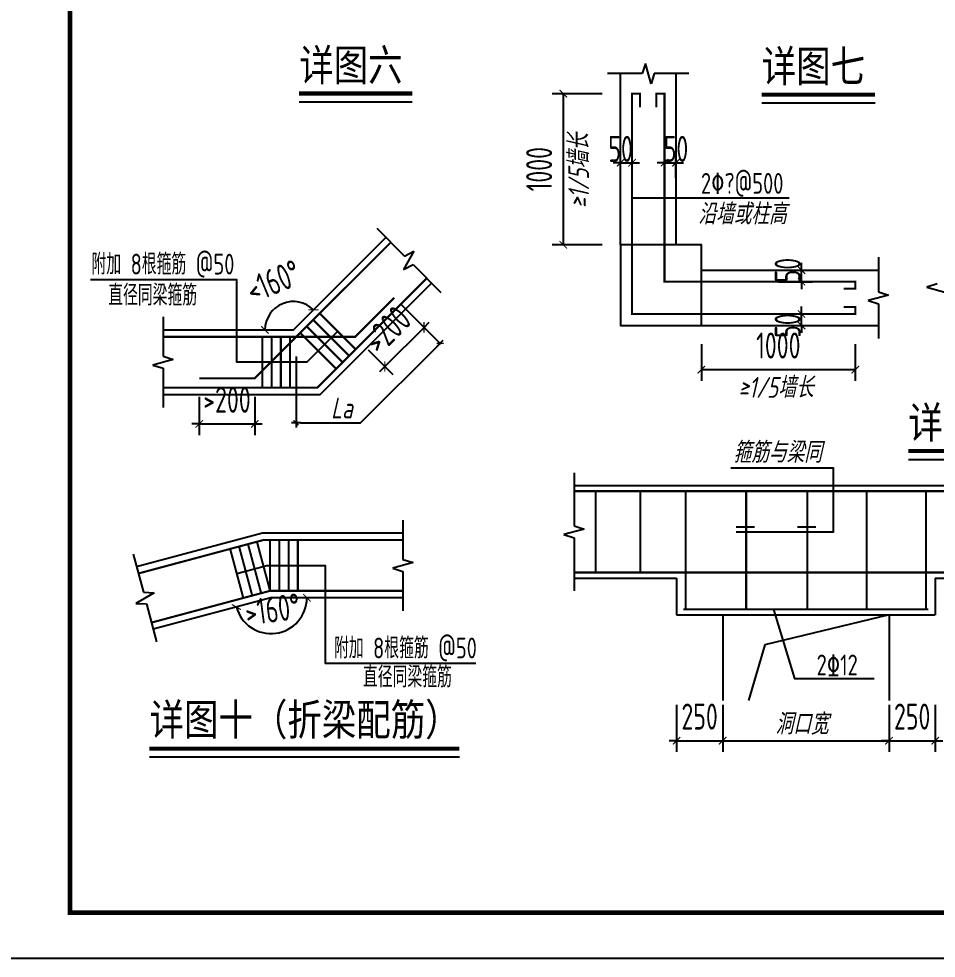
# Model space of a CAD drawing. Header units: millimetres. Extents: x -807114 to 558292, y -468455 to -61603.
# Drawn here: x -325289 to -312936, y -254641 to -241985 of the extents above; entities that cross this region are included whole.
import ezdxf

# ---------------------------------------------------------------- set-up
doc = ezdxf.new("R2010")
doc.units = ezdxf.units.MM
doc.header["$LTSCALE"] = 1000
for name, color, linetype in [('1-剖面钢筋', 30, 'Continuous'), ('DIM_IDEN', 3, 'Continuous'), ('DIM_LEAD', 3, 'Continuous'), ('DIM_SYMB', 3, 'Continuous'), ('PUB_DIM', 3, 'Continuous'), ('PUB_TEXT', 3, 'Continuous'), ('PUB_TITLE', 4, 'Continuous'), ('标注线', 133, 'Continuous')]:
    doc.layers.add(name, color=color, linetype=linetype)
doc.styles.add('DIM_FONT', font='tssdeng.shx', dxfattribs={"width": 0.7, "bigfont": 'tssdchn.shx'})
doc.styles.add('LL', font='tssdeng.shx', dxfattribs={"width": 0.7, "height": 5, "bigfont": 'tssdchn.shx'})
doc.styles.add('TEXT', font='gbeitc.shx', dxfattribs={"width": 0.85, "bigfont": 'hztxt.shx'})
doc.styles.add('宋体', font='simsun.ttc', dxfattribs={"width": 0.8})
doc.dimstyles.new('DIMN', dxfattribs={"dimtxt": 350, "dimasz": 100, "dimexe": 150, "dimexo": 250, "dimgap": 150, "dimtad": 1, "dimdec": 0, "dimzin": 0, "dimdsep": 46, "dimtxsty": 'DIM_FONT', "dimblk": 'ARCHTICK', "dimcen": 9, "dimclrt": 7, "dimadec": 0, "dimazin": 0, "dimtfac": 1, "dimtdec": 0, "dimtix": 1, "dimtmove": 2, "dimatfit": 3, "dimfxl": 1, "dimtolj": 1, "dimtzin": 0, "dimarcsym": 0})

# ---------------------------------------------------------------- blocks, each defined once
blk = doc.blocks.new('_ArchTick')
at = {"color": 0, "linetype": 'ByBlock', "const_width": 0.15}
blk.add_lwpolyline([(-0.5, -0.5), (0.5, 0.5)], dxfattribs=at)
blk = doc.blocks.new('*D9043')
at = {"layer": 'Defpoints', "color": 0}
for p in [(-317186, -242994), (-317958, -245029), (-317186, -245029)]:
    blk.add_point(p, dxfattribs=at)
at = {"layer": 'PUB_DIM', "color": 0, "lineweight": -2}
for p, q in [((-317436, -242994), (-318108, -242994)), ((-317958, -242994), (-317958, -245029)), ((-317436, -245029), (-318108, -245029))]:
    blk.add_line(p, q, dxfattribs=at)
at = {"layer": 'PUB_DIM', "color": 0, "linetype": 'ByBlock', "lineweight": -2, "xscale": 100, "yscale": 100, "zscale": 100}
for p, rotation in [((-317958, -242994), 90), ((-317958, -245029), 270)]:
    blk.add_blockref('_ArchTick', p, dxfattribs=dict(at, rotation=rotation))
at = {"layer": 'PUB_DIM', "color": 7, "insert": (-318283, -244011), "char_height": 350, "attachment_point": 5, "rotation": 90, "style": 'DIM_FONT'}
blk.add_mtext('\\A1;1000', dxfattribs=at)
blk = doc.blocks.new('*D9044')
at = {"layer": 'Defpoints', "color": 0}
for p in [(-317031, -243924), (-317186, -244378), (-317031, -244378)]:
    blk.add_point(p, dxfattribs=at)
at = {"layer": 'PUB_DIM', "color": 0, "lineweight": -2}
for p, q in [((-317186, -244128), (-317186, -243774)), ((-317031, -244128), (-317031, -243774)), ((-317186, -243924), (-317286, -243924)), ((-317186, -243924), (-317031, -243924)), ((-317031, -243924), (-316931, -243924))]:
    blk.add_line(p, q, dxfattribs=at)
at = {"layer": 'PUB_DIM', "color": 0, "linetype": 'ByBlock', "lineweight": -2, "xscale": 100, "yscale": 100, "zscale": 100}
blk.add_blockref('_ArchTick', (-317186, -243924), dxfattribs=at)
at = {"layer": 'PUB_DIM', "color": 0, "linetype": 'ByBlock', "lineweight": -2, "xscale": 100, "yscale": 100, "zscale": 100, "rotation": 180}
blk.add_blockref('_ArchTick', (-317031, -243924), dxfattribs=at)
at = {"layer": 'PUB_DIM', "color": 7, "insert": (-317186, -243738), "char_height": 350, "attachment_point": 5, "style": 'DIM_FONT'}
blk.add_mtext('\\A1;50', dxfattribs=at)
blk = doc.blocks.new('*D9045')
at = {"layer": 'Defpoints', "color": 0}
for p in [(-316440, -243924), (-316595, -244378), (-316440, -244378)]:
    blk.add_point(p, dxfattribs=at)
at = {"layer": 'PUB_DIM', "color": 0, "lineweight": -2}
for p, q in [((-316595, -244128), (-316595, -243774)), ((-316440, -244128), (-316440, -243774)), ((-316595, -243924), (-316695, -243924)), ((-316595, -243924), (-316440, -243924)), ((-316440, -243924), (-316340, -243924))]:
    blk.add_line(p, q, dxfattribs=at)
at = {"layer": 'PUB_DIM', "color": 0, "linetype": 'ByBlock', "lineweight": -2, "xscale": 100, "yscale": 100, "zscale": 100}
blk.add_blockref('_ArchTick', (-316595, -243924), dxfattribs=at)
at = {"layer": 'PUB_DIM', "color": 0, "linetype": 'ByBlock', "lineweight": -2, "xscale": 100, "yscale": 100, "zscale": 100, "rotation": 180}
blk.add_blockref('_ArchTick', (-316440, -243924), dxfattribs=at)
at = {"layer": 'PUB_DIM', "color": 7, "insert": (-316440, -243738), "char_height": 350, "attachment_point": 5, "style": 'DIM_FONT'}
blk.add_mtext('\\A1;50', dxfattribs=at)
blk = doc.blocks.new('*D9046')
at = {"layer": 'Defpoints', "color": 0}
for p in [(-315311, -245371), (-314750, -245371), (-315311, -245527)]:
    blk.add_point(p, dxfattribs=at)
at = {"layer": 'PUB_DIM', "color": 0, "lineweight": -2}
for p, q in [((-314750, -245371), (-314750, -245271)), ((-315061, -245371), (-314600, -245371)), ((-314750, -245527), (-314750, -245371)), ((-315061, -245527), (-314600, -245527)), ((-314750, -245527), (-314750, -245627))]:
    blk.add_line(p, q, dxfattribs=at)
at = {"layer": 'PUB_DIM', "color": 0, "linetype": 'ByBlock', "lineweight": -2, "xscale": 100, "yscale": 100, "zscale": 100}
for p, rotation in [((-314750, -245371), 270), ((-314750, -245527), 90)]:
    blk.add_blockref('_ArchTick', p, dxfattribs=dict(at, rotation=rotation))
at = {"layer": 'PUB_DIM', "color": 7, "insert": (-314936, -245371), "char_height": 350, "attachment_point": 5, "rotation": 90, "style": 'DIM_FONT'}
blk.add_mtext('\\A1;50', dxfattribs=at)
blk = doc.blocks.new('*D9047')
at = {"layer": 'Defpoints', "color": 0}
for p in [(-316098, -246118), (-314026, -246118), (-314026, -246712)]:
    blk.add_point(p, dxfattribs=at)
at = {"layer": 'PUB_DIM', "color": 0, "lineweight": -2}
for p, q in [((-316098, -246368), (-316098, -246862)), ((-314026, -246368), (-314026, -246862)), ((-316098, -246712), (-314026, -246712))]:
    blk.add_line(p, q, dxfattribs=at)
at = {"layer": 'PUB_DIM', "color": 0, "linetype": 'ByBlock', "lineweight": -2, "xscale": 100, "yscale": 100, "zscale": 100, "rotation": 180}
blk.add_blockref('_ArchTick', (-316098, -246712), dxfattribs=at)
at = {"layer": 'PUB_DIM', "color": 0, "linetype": 'ByBlock', "lineweight": -2, "xscale": 100, "yscale": 100, "zscale": 100}
blk.add_blockref('_ArchTick', (-314026, -246712), dxfattribs=at)
at = {"layer": 'PUB_DIM', "color": 7, "insert": (-315062, -246387), "char_height": 350, "attachment_point": 5, "style": 'DIM_FONT'}
blk.add_mtext('\\A1;1000', dxfattribs=at)
blk = doc.blocks.new('*D9048')
at = {"layer": 'Defpoints', "color": 0}
for p in [(-315311, -245962), (-314750, -245962), (-315311, -246118)]:
    blk.add_point(p, dxfattribs=at)
at = {"layer": 'PUB_DIM', "color": 0, "lineweight": -2}
for p, q in [((-314750, -245962), (-314750, -245862)), ((-315061, -245962), (-314600, -245962)), ((-314750, -246118), (-314750, -245962)), ((-315061, -246118), (-314600, -246118)), ((-314750, -246118), (-314750, -246218))]:
    blk.add_line(p, q, dxfattribs=at)
at = {"layer": 'PUB_DIM', "color": 0, "linetype": 'ByBlock', "lineweight": -2, "xscale": 100, "yscale": 100, "zscale": 100}
for p, rotation in [((-314750, -245962), 270), ((-314750, -246118), 90)]:
    blk.add_blockref('_ArchTick', p, dxfattribs=dict(at, rotation=rotation))
at = {"layer": 'PUB_DIM', "color": 7, "insert": (-314936, -246118), "char_height": 350, "attachment_point": 5, "rotation": 90, "style": 'DIM_FONT'}
blk.add_mtext('\\A1;50', dxfattribs=at)
blk = doc.blocks.new('*D9056')
at = {"layer": 'Defpoints', "color": 0}
for p in [(-315811, -250977), (-313571, -250977), (-313571, -251711)]:
    blk.add_point(p, dxfattribs=at)
at = {"layer": 'PUB_DIM', "color": 0, "lineweight": -2}
for p, q in [((-315811, -251227), (-315811, -251861)), ((-313571, -251227), (-313571, -251861)), ((-315811, -251711), (-313571, -251711))]:
    blk.add_line(p, q, dxfattribs=at)
at = {"layer": 'PUB_DIM', "color": 0, "linetype": 'ByBlock', "lineweight": -2, "xscale": 100, "yscale": 100, "zscale": 100, "rotation": 180}
blk.add_blockref('_ArchTick', (-315811, -251711), dxfattribs=at)
at = {"layer": 'PUB_DIM', "color": 0, "linetype": 'ByBlock', "lineweight": -2, "xscale": 100, "yscale": 100, "zscale": 100}
blk.add_blockref('_ArchTick', (-313571, -251711), dxfattribs=at)
blk = doc.blocks.new('*D9057')
at = {"layer": 'Defpoints', "color": 0}
for p in [(-316433, -250977), (-315811, -250977), (-315811, -251711)]:
    blk.add_point(p, dxfattribs=at)
at = {"layer": 'PUB_DIM', "color": 0, "lineweight": -2}
for p, q in [((-316433, -251227), (-316433, -251861)), ((-315811, -251227), (-315811, -251861)), ((-316433, -251711), (-316533, -251711)), ((-316433, -251711), (-315811, -251711)), ((-315811, -251711), (-315711, -251711))]:
    blk.add_line(p, q, dxfattribs=at)
at = {"layer": 'PUB_DIM', "color": 0, "linetype": 'ByBlock', "lineweight": -2, "xscale": 100, "yscale": 100, "zscale": 100}
blk.add_blockref('_ArchTick', (-316433, -251711), dxfattribs=at)
at = {"layer": 'PUB_DIM', "color": 0, "linetype": 'ByBlock', "lineweight": -2, "xscale": 100, "yscale": 100, "zscale": 100, "rotation": 180}
blk.add_blockref('_ArchTick', (-315811, -251711), dxfattribs=at)
at = {"layer": 'PUB_DIM', "color": 7, "insert": (-316122, -251386), "char_height": 350, "attachment_point": 5, "style": 'DIM_FONT'}
blk.add_mtext('\\A1;250', dxfattribs=at)
blk = doc.blocks.new('*D9058')
at = {"layer": 'Defpoints', "color": 0}
for p in [(-313571, -250977), (-312949, -250977), (-312949, -251711)]:
    blk.add_point(p, dxfattribs=at)
at = {"layer": 'PUB_DIM', "color": 0, "lineweight": -2}
for p, q in [((-313571, -251227), (-313571, -251861)), ((-312949, -251227), (-312949, -251861)), ((-313571, -251711), (-313671, -251711)), ((-313571, -251711), (-312949, -251711)), ((-312949, -251711), (-312849, -251711))]:
    blk.add_line(p, q, dxfattribs=at)
at = {"layer": 'PUB_DIM', "color": 0, "linetype": 'ByBlock', "lineweight": -2, "xscale": 100, "yscale": 100, "zscale": 100}
blk.add_blockref('_ArchTick', (-313571, -251711), dxfattribs=at)
at = {"layer": 'PUB_DIM', "color": 0, "linetype": 'ByBlock', "lineweight": -2, "xscale": 100, "yscale": 100, "zscale": 100, "rotation": 180}
blk.add_blockref('_ArchTick', (-312949, -251711), dxfattribs=at)
at = {"layer": 'PUB_DIM', "color": 7, "insert": (-313260, -251386), "char_height": 350, "attachment_point": 5, "style": 'DIM_FONT'}
blk.add_mtext('\\A1;250', dxfattribs=at)
blk = doc.blocks.new('*D9059')
at = {"layer": 'Defpoints', "color": 0}
for p in [(-321893, -249785), (-321893, -249785), (-320116, -249785), (-323478, -250209), (-322059, -250239)]:
    blk.add_point(p, dxfattribs=at)
at = {"layer": 'PUB_DIM', "color": 0, "lineweight": -2}
blk.add_arc((-321893, -249785), 483, 195, 0, dxfattribs=at)
at = {"layer": 'PUB_DIM', "color": 0, "linetype": 'ByBlock', "lineweight": -2, "xscale": 100, "yscale": 100, "zscale": 100}
for p, rotation in [((-321410, -249785), 90), ((-322360, -249910), 104.9999999999934)]:
    blk.add_blockref('_ArchTick', p, dxfattribs=dict(at, rotation=rotation))
at = {"layer": 'PUB_DIM', "color": 7, "insert": (-321873, -249942), "char_height": 350, "attachment_point": 5, "rotation": 7.5, "style": 'DIM_FONT'}
blk.add_mtext('>160%%d', dxfattribs=at)
blk = doc.blocks.new('XX')
blk.add_line((-1, 0), (1, 0))
at = {"const_width": 0.3}
blk.add_lwpolyline([(-0.53, -0.53), (0.53, 0.53)], dxfattribs=at)
blk = doc.blocks.new('*D9060')
at = {"layer": 'Defpoints', "color": 0}
for p in [(-320233, -245742), (-320761, -246270), (-320361, -246670)]:
    blk.add_point(p, dxfattribs=at)
at = {"layer": 'PUB_DIM', "color": 0, "lineweight": -2}
for p, q in [((-320056, -245919), (-319727, -246248)), ((-319833, -246142), (-320361, -246670)), ((-319833, -246142), (-319763, -246071)), ((-320584, -246447), (-320255, -246776)), ((-320361, -246670), (-320432, -246740))]:
    blk.add_line(p, q, dxfattribs=at)
at = {"layer": 'PUB_DIM', "color": 0, "linetype": 'ByBlock', "lineweight": -2, "xscale": 100, "yscale": 100, "zscale": 100}
for p, rotation in [((-319833, -246142), 225), ((-320361, -246670), 45)]:
    blk.add_blockref('_ArchTick', p, dxfattribs=dict(at, rotation=rotation))
at = {"layer": 'PUB_DIM', "color": 7, "insert": (-320327, -246176), "char_height": 350, "attachment_point": 5, "rotation": 45, "style": 'DIM_FONT'}
blk.add_mtext('\\A1;>200', dxfattribs=at)
blk = doc.blocks.new('*D9061')
at = {"layer": 'Defpoints', "color": 0}
for p in [(-322860, -246830), (-322113, -246830), (-322113, -247443)]:
    blk.add_point(p, dxfattribs=at)
at = {"layer": 'PUB_DIM', "color": 0, "lineweight": -2}
for p, q in [((-322860, -247080), (-322860, -247593)), ((-322113, -247080), (-322113, -247593)), ((-322860, -247443), (-322960, -247443)), ((-322860, -247443), (-322113, -247443)), ((-322113, -247443), (-322013, -247443))]:
    blk.add_line(p, q, dxfattribs=at)
at = {"layer": 'PUB_DIM', "color": 0, "linetype": 'ByBlock', "lineweight": -2, "xscale": 100, "yscale": 100, "zscale": 100}
blk.add_blockref('_ArchTick', (-322860, -247443), dxfattribs=at)
at = {"layer": 'PUB_DIM', "color": 0, "linetype": 'ByBlock', "lineweight": -2, "xscale": 100, "yscale": 100, "zscale": 100, "rotation": 180}
blk.add_blockref('_ArchTick', (-322113, -247443), dxfattribs=at)
at = {"layer": 'PUB_DIM', "color": 7, "insert": (-322486, -247118), "char_height": 350, "attachment_point": 5, "style": 'DIM_FONT'}
blk.add_mtext('\\A1;>200', dxfattribs=at)
blk = doc.blocks.new('*D9062')
at = {"layer": 'Defpoints', "color": 0}
for p in [(-320346, -244931), (-321592, -245794), (-323346, -246177), (-321592, -246177), (-321592, -246177)]:
    blk.add_point(p, dxfattribs=at)
at = {"layer": 'PUB_DIM', "color": 0, "lineweight": -2}
blk.add_arc((-321592, -246177), 383, 45, 180, dxfattribs=at)
at = {"layer": 'PUB_DIM', "color": 0, "linetype": 'ByBlock', "lineweight": -2, "xscale": 100, "yscale": 100, "zscale": 100}
for p, rotation in [((-321321, -245906), 315), ((-321975, -246177), 270)]:
    blk.add_blockref('_ArchTick', p, dxfattribs=dict(at, rotation=rotation))
at = {"layer": 'PUB_DIM', "color": 7, "insert": (-321863, -245522), "char_height": 350, "attachment_point": 5, "rotation": 22.5, "style": 'DIM_FONT'}
blk.add_mtext('<160%%d', dxfattribs=at)

msp = doc.modelspace()

# ---------------------------------------------------------------- linework, layer by layer
at = {"layer": '1-剖面钢筋', "const_width": 28}
for points in [[(-316924.8, -243177.8), (-316924.8, -242993.9), (-317030.8, -242993.9), (-317030.8, -245962.1), (-314026.5, -245962.1), (-314026.5, -245867.8), (-314182.1, -245867.8)], [(-314182.1, -245620.8), (-314026.5, -245620.8), (-314026.5, -245526.5), (-316595.3, -245526.5), (-316595.3, -242993.9), (-316703.2, -242993.9), (-316703.2, -243177.8)], [(-317813.1, -248349.4), (-311514.8, -248349.4)], [(-317520.4, -248349.4), (-317520.4, -249444.5)], [(-316918.8, -248349.4), (-316918.8, -249444.5)], [(-316308.6, -248349.4), (-316308.6, -249942.3)], [(-315495, -248349.4), (-315495, -249942.3)], [(-314671.2, -248349.4), (-314671.2, -249942.3)], [(-313873.2, -248349.4), (-313873.2, -249942.3)], [(-313073, -248349.4), (-313073, -249942.3)], [(-320116.4, -249007), (-321995.8, -249007), (-323679.5, -249458.2)], [(-322025.8, -249723.7), (-322203, -249062.6)], [(-321905.6, -249691.5), (-322082.8, -249030.4)], [(-321905.6, -249691.5), (-321905.6, -249007)], [(-321781.2, -249691.5), (-321781.2, -249007)], [(-321656.8, -249691.5), (-321656.8, -249007)], [(-321532.3, -249691.5), (-321532.3, -249007)], [(-322266.3, -249788.1), (-322443.4, -249127)], [(-322146.1, -249755.9), (-322323.2, -249094.8)], [(-317813.1, -249444.5), (-311514.8, -249444.5)], [(-320116.4, -249691.5), (-321905.6, -249691.5), (-323502.3, -250119.3)], [(-316339.7, -249942.3), (-313041.9, -249942.3)]]:
    msp.add_lwpolyline(points, dxfattribs=at)
at = {"layer": '1-剖面钢筋', "const_width": 28, "elevation": 0}
for points in [[(-322859.8, -246830), (-322113.1, -246830), (-320280.3, -244997.1)], [(-323346.1, -246954.4), (-321269.6, -246954.4), (-319796.3, -245481.1)], [(-323346.1, -246270), (-320761.2, -246270), (-320233.2, -245742)], [(-321324.6, -246041.4), (-320840.6, -246525.4)], [(-321236.6, -245953.4), (-320752.6, -246437.4)], [(-321412.6, -246129.4), (-320928.6, -246613.4)], [(-322009.4, -246270), (-322009.4, -246952.8)], [(-321884.9, -246270), (-321884.9, -246952.8)], [(-321760.5, -246270), (-321760.5, -246952.8)], [(-321636, -246270), (-321636, -246952.8)], [(-321500.6, -246217.4), (-321016.6, -246701.4)]]:
    msp.add_lwpolyline(points, dxfattribs=at)
at = {"layer": 'DIM_IDEN', "color": 253}
msp.add_line((-317030.8, -244399.4), (-314916.4, -244399.4), dxfattribs=at)
at = {"layer": 'DIM_LEAD'}
for p, q in [((-316850.4, -242587.4), (-316894, -242724.3)), ((-316775.7, -242861.2), (-316850.4, -242587.4)), ((-316894, -242724.3), (-317360.6, -242724.3)), ((-316732.2, -242724.3), (-316775.7, -242861.2)), ((-316265.5, -242724.3), (-316732.2, -242724.3)), ((-320469.4, -244807.9, 0), (-320095.5, -245181.9, 0)), ((-319967.9, -245115.9, 0), (-320108.7, -245362.3, 0)), ((-320095.5, -245181.9, 0), (-319967.9, -245115.9, 0)), ((-313714, -245196.8), (-313714, -245663.4)), ((-320108.7, -245362.3, 0), (-319981.1, -245296.3, 0)), ((-319981.1, -245296.3, 0), (-319607.1, -245670.3, 0)), ((-312924.2, -245557.6), (-313061.1, -245601.1)), ((-313061.1, -245601.1), (-312787.3, -245675.8)), ((-313577.2, -245707), (-313850.9, -245781.6)), ((-313714, -245663.4), (-313577.2, -245707)), ((-313850.9, -245781.6), (-313714, -245825.2)), ((-313714, -245825.2), (-313714, -246291.9)), ((-323346.1, -246002.4, 0), (-323346.1, -246531.3, 0)), ((-323346.1, -246531.3, 0), (-323209.2, -246574.9, 0)), ((-323209.2, -246574.9, 0), (-323483, -246649.6, 0)), ((-323483, -246649.6, 0), (-323346.1, -246693.1, 0)), ((-323346.1, -246693.1, 0), (-323346.1, -247222, 0)), ((-317813.1, -248100.5), (-317813.1, -248816.1)), ((-320116.4, -248739.5), (-320116.4, -249268.4)), ((-317813.1, -248816.1), (-317676.2, -248859.6)), ((-317676.2, -248859.6), (-317950, -248934.3)), ((-317950, -248934.3), (-317813.1, -248977.8)), ((-317813.1, -248977.8), (-317813.1, -249693.4)), ((-323748.7, -249199.8), (-323611.8, -249710.6)), ((-319979.5, -249311.9), (-320253.3, -249386.6)), ((-320116.4, -249268.4), (-319979.5, -249311.9)), ((-320253.3, -249386.6), (-320116.4, -249430.1)), ((-320116.4, -249430.1), (-320116.4, -249959)), ((-323468.4, -249717.3), (-323713.5, -249860.2)), ((-323611.8, -249710.6), (-323468.4, -249717.3)), ((-323713.5, -249860.2), (-323570, -249866.9)), ((-323570, -249866.9), (-323433.1, -250377.8))]:
    msp.add_line(p, q, dxfattribs=at)
at = {"layer": 'DIM_SYMB', "const_width": 56}
for points in [[(-321514.4, -242992), (-319990.3, -242992)], [(-315285.9, -243006.6), (-313760, -243006.6)], [(-313311.2, -247808.7), (-311305.2, -247808.7)], [(-323529.6, -251817.1), (-319355.4, -251817.1)]]:
    msp.add_lwpolyline(points, dxfattribs=at)
at = {"layer": 'DIM_SYMB'}
for points in [[(-321514.4, -243104), (-319990.3, -243104)], [(-315285.9, -243118.6), (-313760, -243118.6)], [(-313311.2, -247920.7), (-311305.2, -247920.7)], [(-323529.6, -251929.1), (-319355.4, -251929.1)]]:
    msp.add_lwpolyline(points, dxfattribs=at)
at = {"layer": 'PUB_DIM'}
for p, q in [((-320145.2, -245830, 0), (-319617.2, -246358, 0)), ((-320688, -247428.7, 0), (-319617.2, -246358, 0)), ((-321556.4, -246533.9, 0), (-321556.4, -247491, 0)), ((-321494.2, -247428.7, 0), (-320688, -247428.7, 0))]:
    msp.add_line(p, q, dxfattribs=at)
msp.add_point((-319617.2, -246358, 0), dxfattribs=at)
at = {"layer": 'PUB_TITLE'}
for points in [[(-325946.5, -254641.1), (-289480.5, -254641.1), (-289480.5, -228857), (-325946.5, -228857)], [(-324601.2, -254027.2), (-290094.4, -254027.2), (-290094.4, -229470.9), (-324601.2, -229470.9)]]:
    msp.add_lwpolyline(points, close=True, dxfattribs=at)
at = {"layer": 'PUB_TITLE', "const_width": 61.4}
msp.add_lwpolyline([(-324601.2, -254027.2), (-290094.4, -254027.2), (-290094.4, -229470.9), (-324601.2, -229470.9)], close=True, dxfattribs=at)
at = {"layer": '标注线'}
for p, q in [((-317186.4, -245028.8), (-317186.4, -242724.3)), ((-316439.7, -245028.8), (-316439.7, -242724.3)), ((-321591.8, -246176.7, 0), (-320346.3, -244931.1, 0)), ((-316097.5, -245371), (-313714, -245371)), ((-321231, -247047.8, 0), (-319730.3, -245547.1, 0)), ((-316097.5, -246117.6), (-313714, -246117.6)), ((-323346.1, -246176.7, 0), (-321591.8, -246176.7, 0)), ((-323346.1, -247047.8, 0), (-321231, -247047.8, 0)), ((-317813.1, -248274.7), (-311514.8, -248274.7)), ((-315628.8, -248829.4), (-315383.2, -248829.4)), ((-314804.9, -248829.4), (-314559.3, -248829.4)), ((-317813.1, -249519.2), (-316433, -249519.2)), ((-316433, -249519.2), (-316433, -250017)), ((-312948.6, -249519.2), (-311514.8, -249519.2)), ((-312948.6, -249519.2), (-312948.6, -250017)), ((-316433, -250017), (-312948.6, -250017)), ((-315810.8, -250017), (-315810.8, -251168.1)), ((-313570.8, -250017), (-313570.8, -251168.1))]:
    msp.add_line(p, q, dxfattribs=at)
for points in [[(-317186.4, -245028.8), (-317186.4, -246117.6), (-316097.5, -246117.6), (-316097.5, -245028.8), (-317186.4, -245028.8)], [(-315628.8, -248897), (-314321, -248897), (-314321, -248037.1), (-315701.2, -248037.1)], [(-320116.4, -248913.7), (-322008, -248913.7), (-323703.6, -249368)], [(-322354.8, -249457.5), (-321950.7, -249349.3), (-321165, -249349.3), (-321165, -250664.1), (-319133.7, -250664.1)], [(-320116.4, -249784.8), (-321893.4, -249784.8), (-323478.2, -250209.5)], [(-315125.3, -249942.3), (-314843.5, -250872.4), (-313770.8, -250872.4)], [(-313570.8, -250017), (-315245.8, -250419.3), (-315465.6, -251168.1)]]:
    msp.add_lwpolyline(points, dxfattribs=at)
at = {"layer": '标注线', "elevation": 0}
msp.add_lwpolyline([(-320994.6, -246195.4), (-321410.6, -246611.4), (-322352.2, -246611.4), (-322352.2, -245503.2), (-324325.8, -245503.2)], dxfattribs=at)

# ---------------------------------------------------------------- block references
at = {"layer": 'PUB_DIM', "extrusion": (0, 0, -1), "xscale": 62.22222222228752, "yscale": 62.22222222222482, "zscale": -62.22222222222223, "rotation": 134.9348816803793}
msp.add_blockref('XX', (319617.2, -246358, 0), dxfattribs=at)
at = {"layer": 'PUB_DIM', "extrusion": (0, 0, -1), "xscale": 62.22222222220153, "yscale": 62.22222222222481, "zscale": -62.22222222222223}
msp.add_blockref('XX', (321556.4, -247428.7, 0), dxfattribs=at)

# ---------------------------------------------------------------- texts
at = {"layer": 'PUB_TEXT'}
for s, height, style, width, p in [('详图六', 425.32, '宋体', 0.8, (-321514.4, -242820.9, 0)), ('详图七', 425.32, '宋体', 0.8, (-315285.9, -242835.5, 0)), ('2%%130?@500', 280, 'LL', 0.75, (-316104.2, -244342.4)), ('沿墙或柱高', 280, 'TEXT', 0.85, (-316143.1, -244754.7)), ('附加 8根箍筋 @50', 280, 'LL', 0.75, (-324310.3, -245430.3, 0)), ('直径同梁箍筋', 280, 'LL', 0.75, (-324085.4, -245847.6, 0)), ('≥1/5墙长', 280, 'TEXT', 0.85, (-315600.2, -247091)), ('La', 280, 'TEXT', 0.85, (-321084, -247369.1, 0)), ('详图十一', 425.32, '宋体', 0.8, (-313311.2, -247637.6, 0)), ('箍筋与梁同', 280, 'TEXT', 0.85, (-315668.5, -247965.6)), ('附加 8根箍筋 @50', 280, 'LL', 0.75, (-321045.5, -250601.8)), ('2%%13112', 280, 'LL', 0.75, (-314546.3, -250830.1)), ('直径同梁箍筋', 280, 'LL', 0.75, (-320655.1, -250992.1)), ('详图十（折梁配筋）', 425.32, '宋体', 0.8, (-323529.6, -251639, 0)), ('洞口宽', 280, 'TEXT', 0.85, (-315103.1, -251625.3))]:
    msp.add_text(s, height=height, dxfattribs=dict(at, style=style, width=width)).set_placement(p)
at = {"layer": 'PUB_TEXT', "style": 'TEXT', "width": 0.85}
msp.add_text('≥1/5墙长', height=280, rotation=90, dxfattribs=at).set_placement((-317611, -244537.8))

# ---------------------------------------------------------------- dimensions: what is measured, and where the dimension line sits
at = {"layer": 'PUB_DIM'}
dim = msp.add_linear_dim(base=(-317957.5, -245028.8), p1=(-317186.4, -242993.9), p2=(-317186.4, -245028.8), angle=90, text='1000', dimstyle='DIMN', override={"dimlfac": 0.25}, dxfattribs=at)
dim.commit()
dim.dimension.update_dxf_attribs({"geometry": '*D9043', "text_midpoint": (-318282.5, -244011.3)})
for base, p1, p2, picture, middle in [((-317030.8, -243924.3), (-317186.4, -244378.5), (-317030.8, -244378.5), '*D9044', (-317186.4, -243737.6)), ((-316439.7, -243924.3), (-316595.3, -244378.5), (-316439.7, -244378.5), '*D9045', (-316439.7, -243737.6))]:
    dim = msp.add_linear_dim(base=base, p1=p1, p2=p2, text='50', dimstyle='DIMN', override={"dimlfac": 0.2}, dxfattribs=at)
    dim.commit()
    dim.dimension.update_dxf_attribs({"geometry": picture, "text_midpoint": middle, "dimtype": 160})
for base, line1, line2, text, picture, middle in [((-321591.8, -245793.6), ((-321591.8, -246176.7, 0), (-320346.3, -244931.1, 0)), ((-323346.1, -246176.7, 0), (-321591.8, -246176.7, 0)), '<160%%d', '*D9062', (-321862.8, -245522.5, 0)), ((-322058.7, -250239.1), ((-320116.4, -249784.8), (-321893.4, -249784.8)), ((-321893.4, -249784.8), (-323478.2, -250209.5)), '>160%%d', '*D9059', (-321872.7, -249941.9))]:
    dim = msp.add_angular_dim_2l(base=base, line1=line1, line2=line2, text=text, dimstyle='DIMN', override={"dimlfac": 0.1}, dxfattribs=at)
    dim.commit()
    dim.dimension.update_dxf_attribs({"geometry": picture, "text_midpoint": middle})
for base, p1, p2, picture, middle in [((-314749.6, -245371), (-315310.9, -245526.5), (-315310.9, -245371), '*D9046', (-314936.2, -245371)), ((-314749.6, -245962.1), (-315310.9, -246117.6), (-315310.9, -245962.1), '*D9048', (-314936.2, -246117.6))]:
    dim = msp.add_linear_dim(base=base, p1=p1, p2=p2, angle=90, text='50', dimstyle='DIMN', override={"dimlfac": 0.2}, dxfattribs=at)
    dim.commit()
    dim.dimension.update_dxf_attribs({"geometry": picture, "text_midpoint": middle, "dimtype": 161})
for p1, p2, distance, picture, middle in [((-320233.2, -245742, 0), (-320761.2, -246270, 0), 565.4, '*D9060', (-320327.2, -246176, 0)), ((-322859.8, -246830, 0), (-322113.1, -246830, 0), -612.9, '*D9061', (-322486.5, -247117.9, 0))]:
    dim = msp.add_aligned_dim(p1=p1, p2=p2, distance=distance, text='>200', dimstyle='DIMN', override={"dimlfac": 0.1}, dxfattribs=at)
    dim.commit()
    dim.dimension.update_dxf_attribs({"geometry": picture, "text_midpoint": middle})
for base, p1, p2, text, picture, middle in [((-314026.5, -246711.7), (-316097.5, -246117.6), (-314026.5, -246117.6), '1000', '*D9047', (-315062, -246386.7)), ((-315810.8, -251711.2), (-316433, -250977.1), (-315810.8, -250977.1), '250', '*D9057', (-316121.9, -251386.2)), ((-313570.8, -251711.2), (-315810.8, -250977.1), (-313570.8, -250977.1), ' ', '*D9056', (-314690.8, -251711.2)), ((-312948.6, -251711.2), (-313570.8, -250977.1), (-312948.6, -250977.1), '250', '*D9058', (-313259.7, -251386.2))]:
    dim = msp.add_linear_dim(base=base, p1=p1, p2=p2, text=text, dimstyle='DIMN', override={"dimlfac": 0.25}, dxfattribs=at)
    dim.commit()
    dim.dimension.update_dxf_attribs({"geometry": picture, "text_midpoint": middle})

doc.saveas('drawing.dxf')
